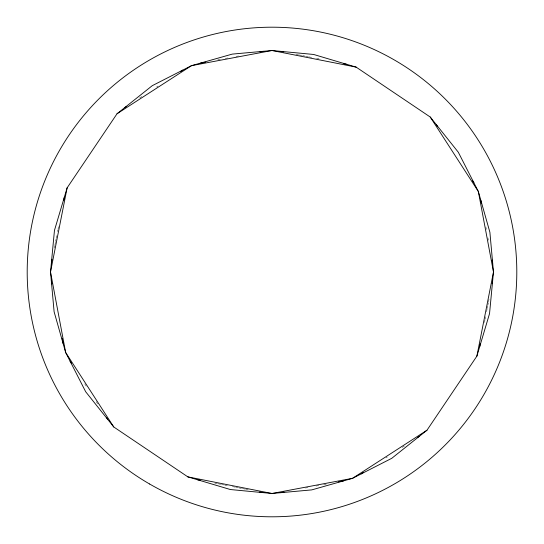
<?xml version="1.0" encoding="UTF-8"?>
<svg xmlns="http://www.w3.org/2000/svg" width="544" height="544" viewBox="0 0 544 544"><rect width="100%" height="100%" fill="white"/><g stroke="black" fill="none" stroke-linecap="round" stroke-linejoin="round"><path stroke-width="0.41" stroke-dasharray="2.72 2.04" d="M54.305 248.037L54.788 245.568M54.951 244.746L55.44 242.284M55.604 241.461L56.086 238.993M56.25 238.17L56.732 235.708M57.548 231.601L57.868 229.969M58.031 229.146L58.514 226.692M484.459 322.497L484.949 320.015M485.112 319.192L485.602 316.71M486.581 311.753L487.07 309.271M487.234 308.448L487.723 305.966M487.886 305.143L488.376 302.661M488.539 301.838L489.029 299.356M139.658 97.968L141.78 96.601M156.652 86.992L158.066 86.081M385.934 457.919L387.348 457.008M402.22 447.399L404.342 446.032M217.831 59.854L220.306 59.384M225.264 58.453L227.746 57.984M236.008 56.433L238.483 55.964M305.517 488.036L307.992 487.567M316.254 486.016L318.736 485.547M323.694 484.616L326.169 484.146M296.004 54.312L298.472 54.794M299.295 54.958L301.764 55.447M302.593 55.61L305.062 56.1M305.884 56.263L308.353 56.746M309.182 56.909L311.651 57.399M316.594 58.371L319.063 58.861M214.832 483.147L217.328 483.636M218.164 483.8L220.667 484.296M221.496 484.459L223.999 484.956M224.835 485.119L227.331 485.608M232.336 486.601L234.838 487.091M235.668 487.254L238.17 487.75M239.006 487.914L241.502 488.41M242.338 488.573L244.841 489.07M245.67 489.233L248.173 489.722M84.742 383.86L87.026 387.403M96.179 401.567L98.002 404.396M485.86 226.916L486.329 229.412M487.893 237.742L488.369 240.244"/><path stroke-width="0.82" d="M51.381 262.827L52.034 259.536M63.682 200.505L64.328 197.234M67.123 187.857L50.517 272L54.114 311.787L65.661 352.498L85.687 391.762L113.764 426.972L187.857 476.877L230.377 489.539L272 493.483L311.787 489.886L352.498 478.339L391.762 458.313L426.972 430.236L476.877 356.143L489.539 313.623L493.483 272L489.886 232.213L478.339 191.502L458.313 152.238L430.236 117.028L356.143 67.123L313.623 54.461L272 50.517L232.213 54.114L191.502 65.661L152.238 85.687L117.028 113.764L67.123 187.857L54.461 230.377L50.517 272L65.661 352.498L113.764 426.972M476.877 356.143L493.483 272L478.339 191.502L430.236 117.028M479.672 346.766L480.304 343.55M492.13 283.655L492.619 281.173M124.787 107.576L126.208 106.658M180.724 71.448L182.845 70.074M117.028 113.764L191.502 65.661L272 50.517L356.143 67.123M426.972 430.236L352.498 478.339L272 493.483L187.857 476.877M361.155 473.926L363.276 472.552M417.792 437.342L419.213 436.424M200.478 63.118L205.435 62.186M259.944 51.925L263.228 51.306M280.772 492.694L284.056 492.075M338.565 481.814L343.522 480.882M281.173 51.388L283.648 51.87M343.577 63.696L346.766 64.328M197.234 479.672L200.41 480.298M259.617 491.98L262.827 492.612M436.424 124.787L437.342 126.208M472.586 180.771L473.926 182.845M70.074 361.155L71.448 363.283M106.665 417.799L107.576 419.213M480.882 200.478L481.481 203.66M492.096 260.066L492.694 263.228M51.306 280.772L51.911 283.988M62.172 338.518L63.118 343.522M149.6 484.004A244.8 244.8 0 0 0 516.8 272A244.8 244.8 0 0 0 149.6 59.996A244.8 244.8 0 0 0 149.6 484.004"/></g></svg>
